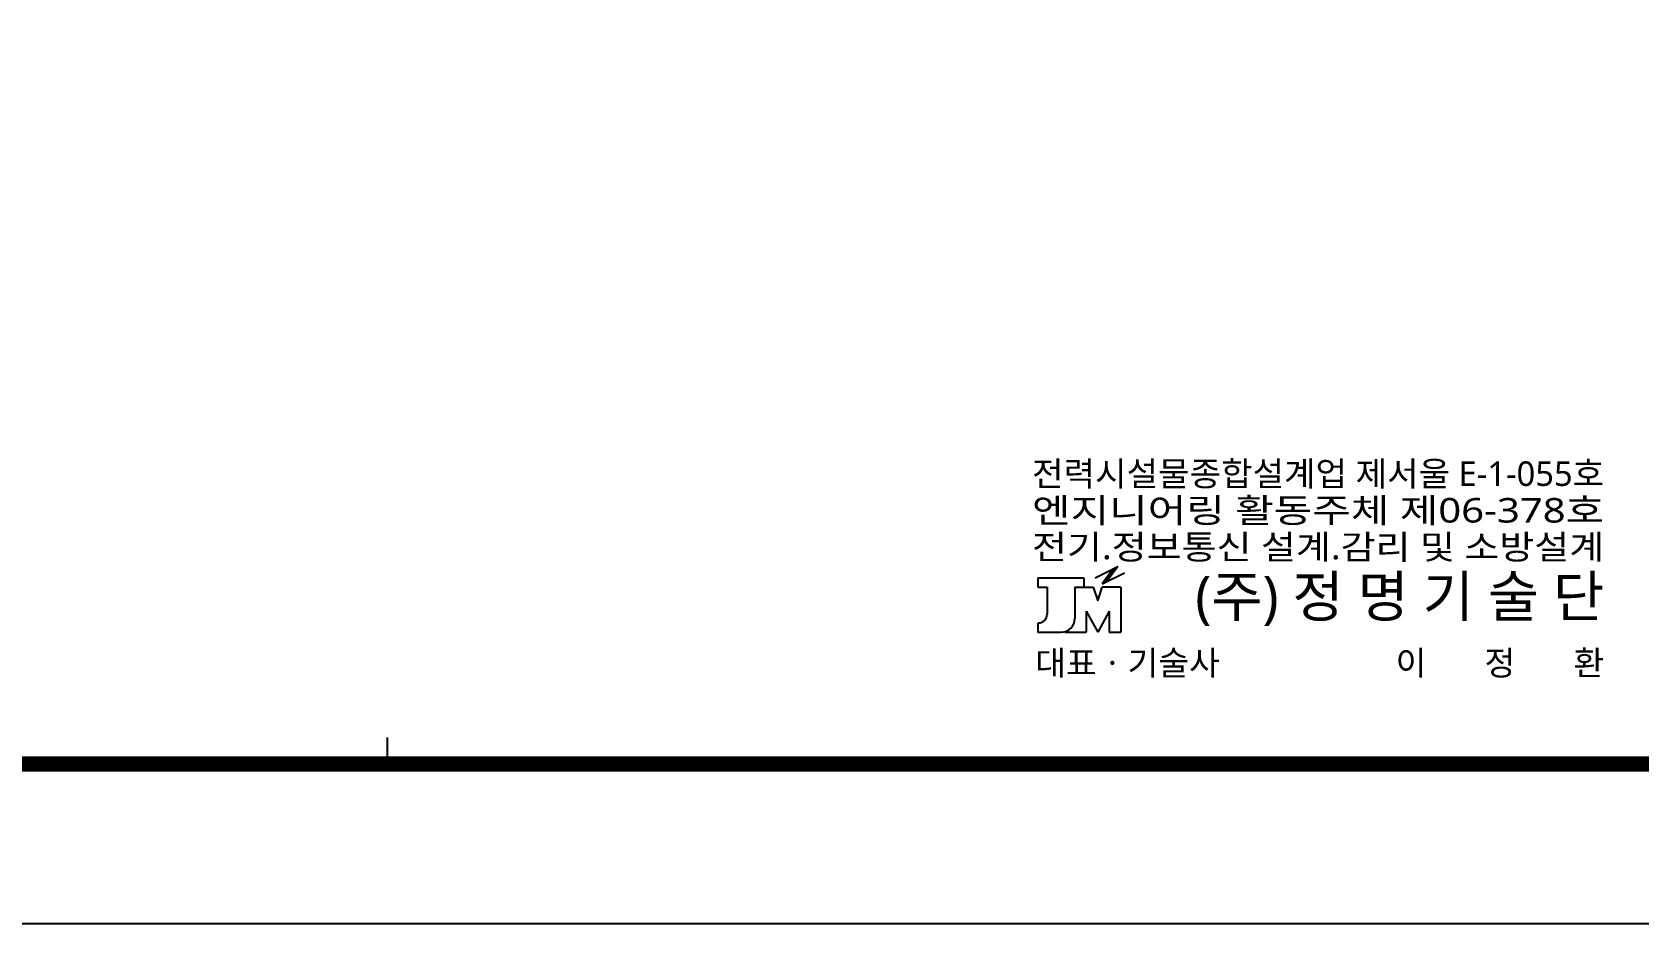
# Model space of a CAD drawing. Header units: millimetres. Extents: x 3355 to 129505, y 4600 to 34300.
# Drawn here: x 113209 to 123760, y 4600 to 10461 of the extents above; entities that cross this region are included whole.
import ezdxf
from ezdxf.enums import TextEntityAlignment as Align

# ---------------------------------------------------------------- set-up
doc = ezdxf.new("R2010")
doc.units = ezdxf.units.MM
doc.header["$LTSCALE"] = 800
doc.linetypes.add('CEN', pattern=[62, 60, -1, 0, -1])
for name, color, linetype in [('S', 4, 'Continuous'), ('XR-SHEET(통신)$0$WD-E$0$WD', 6, 'Continuous'), ('XR-SHEET-SHT', 5, 'Continuous'), ('XREF', 7, 'CEN')]:
    doc.layers.add(name, color=color, linetype=linetype)
doc.layers.add('XR-SHEET-TEMP', color=171, linetype='Continuous', plot=False)
doc.styles.add('XR-SHEET(통신)$0$WD-E$0$GHS', font='malgun.ttf')

# ---------------------------------------------------------------- blocks, each defined once
blk = doc.blocks.new('A$C73120EFD')
at = {"layer": 'XR-SHEET(통신)$0$WD-E$0$WD', "color": 4}
for p, q in [((-27546, 7102), (-27546, 6933)), ((-27546, 7102), (-26702, 7102)), ((-26702, 7102), (-26702, 6933)), ((-26494, 7105), (-26082, 7309)), ((-26165, 7268), (-26370, 6991)), ((-26370, 6991), (-25958, 7194)), ((-26349, 7019), (-26236, 7101)), ((-26328, 7047), (-26215, 7129)), ((-26308, 7075), (-26194, 7157)), ((-26082, 7309), (-26288, 7031)), ((-26287, 7103), (-26173, 7186)), ((-26266, 7131), (-26153, 7214)), ((-26245, 7160), (-26132, 7242)), ((-26224, 7188), (-26111, 7270)), ((-26203, 7216), (-26090, 7298)), ((-26183, 7244), (-26117, 7292)), ((-27546, 6933), (-27377, 6933)), ((-27377, 6933), (-27377, 6434)), ((-26871, 6933), (-26871, 6358)), ((-26871, 6933), (-26534, 6933)), ((-26534, 6933), (-26449, 6680)), ((-26449, 6680), (-26365, 6933)), ((-26370, 6991), (-26257, 7073)), ((-26027, 6933), (-26365, 6933)), ((-26314, 7018), (-26278, 7045)), ((-26027, 6933), (-26027, 6105)), ((-26660, 6490), (-26449, 6105)), ((-26660, 6490), (-26660, 6105)), ((-26238, 6490), (-26449, 6105)), ((-26238, 6490), (-26238, 6105)), ((-27546, 6273), (-27546, 6105)), ((-27546, 6273), (-27538, 6273)), ((-27546, 6105), (-27124, 6105)), ((-27052, 6115), (-27052, 6105)), ((-27052, 6105), (-26660, 6105)), ((-26238, 6105), (-26027, 6105))]:
    blk.add_line(p, q, dxfattribs=at)
for centre, radius in [((-27538, 6434), 160), ((-27124, 6358), 253)]:
    blk.add_arc(centre, radius, 270, 0, dxfattribs=at)
at = {"layer": 'XR-SHEET(통신)$0$WD-E$0$WD', "color": 4, "style": 'XR-SHEET(통신)$0$WD-E$0$GHS'}
for s, width, p, p2 in [('전력시설물종합설계업 제서울 E-1-055호', 0.91927, (-27655, 8791), (-17155, 8791)), ('엔지니어링 활동주체 제06-378호', 1.128043, (-27655, 8118), (-17155, 8118)), ('전기.정보통신 설계.감리 및 소방설계', 1.016896, (-27655, 7445), (-17155, 7445))]:
    blk.add_text(s, height=450, dxfattribs=dict(at, width=width)).set_placement(p, p2, align=Align.FIT)
for s, height, p in [('(주) 정 명 기 술 단', 750, (-17155, 6387)), ('이       정       환', 450, (-17155, 5315))]:
    blk.add_text(s, height=height, dxfattribs=at).set_placement(p, align=Align.RIGHT)
blk.add_text('대표ㆍ기술사 ', height=450, dxfattribs=at).set_placement((-27597, 5315))
blk = doc.blocks.new('XR-FORM-EE', base_point=(461, 408))
at = {"layer": 'XR-SHEET-SHT', "color": 5}
blk.add_lwpolyline([(0, 118800), (168200, 118800), (168200, 0), (0, 0)], close=True, dxfattribs=at)
at = {"layer": 'XR-SHEET-SHT', "color": 5, "const_width": 400}
blk.add_lwpolyline([(9300, 114600), (163900, 114600), (163900, 4200), (9300, 4200)], close=True, dxfattribs=at)
at = {"layer": 'XR-SHEET-TEMP'}
blk.add_line((112350, 4200), (112350, 4900), dxfattribs=at)
at = {"layer": 'S', "xscale": 1.431220871780062, "yscale": 1.431220896772468, "zscale": 1.431220886775505}
blk.add_blockref('A$C73120EFD', (168863, -1070), dxfattribs=at)

msp = doc.modelspace()

# ---------------------------------------------------------------- block references
at = {"layer": 'XREF', "xscale": 0.25, "yscale": 0.25, "zscale": 0.25}
msp.add_blockref('XR-FORM-EE', (87569.85398, 4702.54534), dxfattribs=at)

doc.saveas('drawing.dxf')
